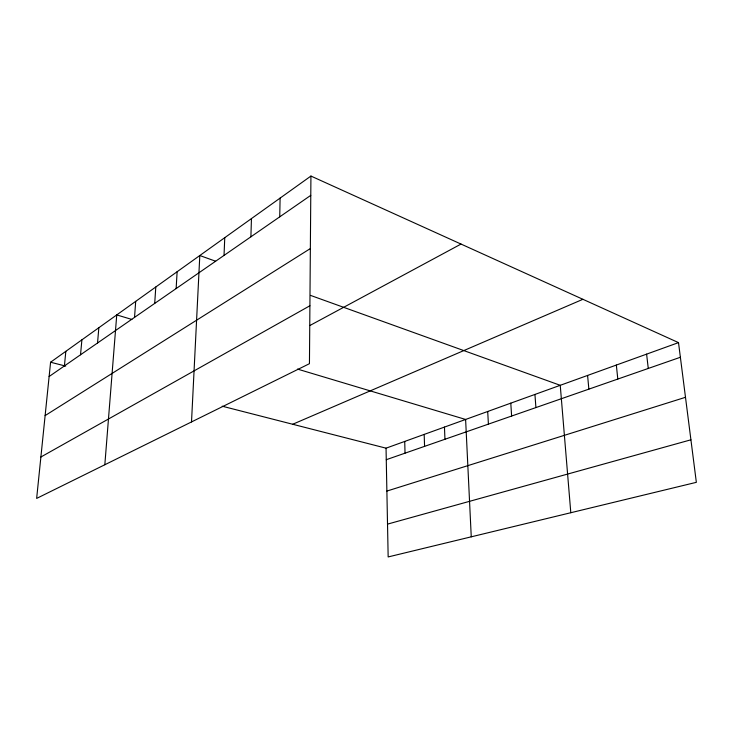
<?xml version="1.0" encoding="UTF-8"?>
<svg xmlns="http://www.w3.org/2000/svg" width="733" height="733" viewBox="0 0 733 733"><rect width="100%" height="100%" fill="white"/><g stroke="black" fill="none" stroke-linecap="round" stroke-linejoin="round"><path stroke-width="1.1" d="M310.929 176.057L309.445 363.687L36.65 498.413L50.586 362.23L310.929 176.057L678.511 342.623L696.35 482.332L388.16 556.943L386.044 448.175L678.511 342.623M279.731 216.849L280.107 198.093M250.897 236.814L251.456 218.59M224.032 255.414L224.756 237.684M191.515 421.933L199.807 255.524L215.612 261.214M176.14 288.582L177.12 271.751M154.709 303.416L155.79 286.997M134.533 317.389L135.697 301.364M104.828 464.74L116.749 314.915L131.876 319.451M97.535 343.007L98.845 327.724M80.529 354.781L81.894 339.846M64.412 365.941L65.833 351.327M49.12 376.524L310.774 195.354M45.125 415.593L310.352 248.569M40.883 457.016L309.903 305.753M310.196 325.342L461.02 244.071M292.696 424.26L582.9 299.302M386.273 459.701L680.38 357.264M386.877 491.073L685.492 397.304M387.528 524.122L690.917 439.809M50.586 362.23L65.704 366.106M222.2 406.201L386.044 448.175M297.488 369.084L465.611 419.459L471.255 536.831M310.545 295.399L560.241 385.311L570.805 512.724M646.607 354.14L648.265 368.452M616.343 365.061L617.8 379.062M587.591 375.433L588.865 389.141M534.943 394.436L535.905 407.585M510.791 403.159L511.616 416.042M487.702 411.488L488.407 424.123M444.455 427.092L444.949 439.259M424.178 434.412L424.572 446.36M404.726 441.431L405.028 453.168"/></g></svg>
